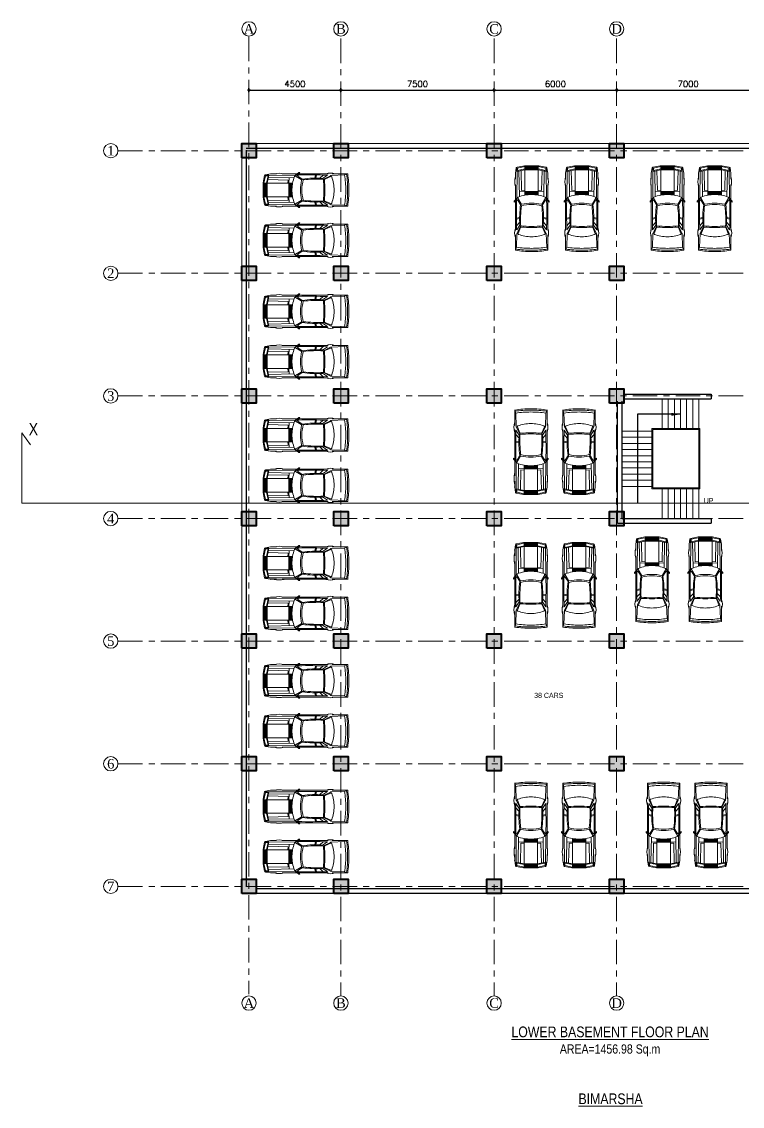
# Model space of a CAD drawing. Header units: millimetres. Extents: x 24487468 to 24959437, y -333213 to 842934.
# Drawn here: x 24705239 to 24740517, y -145770 to -92695 of the extents above; entities that cross this region are included whole.
import ezdxf
from ezdxf.enums import TextEntityAlignment as Align

# ---------------------------------------------------------------- set-up
doc = ezdxf.new("R2010")
doc.units = ezdxf.units.MM
doc.header["$MEASUREMENT"] = 0
doc.header["$PDMODE"] = 3
for name, pattern in [('ACAD_ISO10W100', [18.5, 12, -3, 0.5, -3]), ('BORDERX2', [3.5, 1, -0.5, 1, -0.5, 0, -0.5]), ('Centreline', [21, 12, -3, 3, -3])]:
    doc.linetypes.add(name, pattern=pattern)
doc.layers.get('0').update_dxf_attribs({"lineweight": 5})
for name, color, linetype, lineweight in [('A 0.13furniture', 30, 'Continuous', 0), ('A-DIM', 155, 'Continuous', 9), ('CENLINE', 220, 'ACAD_ISO10W100', 5), ('COLUMN', 12, 'Continuous', 40), ('DIM', 183, 'Continuous', 5), ('GRID', 205, 'BORDERX2', 5), ('HACTH', 8, 'Continuous', 0), ('p1 plan grid lck', 6, 'Continuous', 5), ('text', 7, 'Continuous', 15), ('Wall1', 37, 'Continuous', 30)]:
    doc.layers.add(name, color=color, linetype=linetype, lineweight=lineweight)
doc.layers.add('A-BTEXT', color=57, linetype='Continuous')
doc.styles.add('arial', font='times.ttf')
doc.styles.add('ATTR', font='romans.shx', dxfattribs={"width": 0.8, "height": 0.48})
doc.styles.add('ROMANS', font='romans__.ttf')
doc.dimstyles.new('DIM100', dxfattribs={"dimtxt": 300, "dimasz": 250, "dimexe": 100, "dimexo": 100, "dimgap": 150, "dimtad": 1, "dimdec": 0, "dimrnd": 5, "dimzin": 0, "dimdsep": 46, "dimtxsty": 'ROMANS', "dimblk": 'DOTSMALL', "dimcen": 0.09, "dimclrd": 256, "dimclre": 256, "dimclrt": 7, "dimadec": 0, "dimazin": 0, "dimtfac": 1, "dimtdec": 0, "dimtix": 1, "dimtofl": 0, "dimtmove": 1, "dimatfit": 3, "dimfxl": 100, "dimfxlon": 1, "dimtolj": 1, "dimtzin": 0, "dimarcsym": 0})

# ---------------------------------------------------------------- blocks, each defined once
blk = doc.blocks.new('column 350')
at = {"layer": 'COLUMN', "ltscale": 100}
h = blk.add_hatch(color=256, dxfattribs=at)
h.dxf.hatch_style = 1
h.paths.add_polyline_path([(1327.5, 1037.5), (627.5, 1037.5), (627.5, 337.5), (1327.5, 337.5)])
blk.add_lwpolyline([(627.5, 1037.5), (1327.5, 1037.5), (1327.5, 337.5), (627.5, 337.5)], close=True, dxfattribs=at)
blk = doc.blocks.new('_DotSmall')
at = {"color": 0, "linetype": 'ByBlock', "const_width": 0.5}
blk.add_lwpolyline([(-0.0625, 0, 1), (0.0625, 0, 1)], format="xyb", close=True, dxfattribs=at)
blk = doc.blocks.new('Sports Car B PV')
at = {"layer": 'A 0.13furniture', "linetype": 'Continuous'}
for p, q in [((-165.7, 31.7), (-159.6, 29.6)), ((-165.7, 31.7), (-135.5, 31.7)), ((-159.6, 29.6), (-133.6, 28.6)), ((-121, 21.6), (-132.6, 26.4)), ((-132, 28.2), (-118.1, 21.4)), ((-127.2, 31.7), (-70.3, 31.7)), ((-116.5, 22.8), (-125.9, 29.2)), ((-117.5, 29.4), (-110.8, 23.2)), ((-103.4, 23.4), (-104.7, 29.6)), ((-101.3, 23.4), (-102.7, 29.6)), ((-78.6, 20.1), (-67.7, 27.1)), ((-74.8, 20.7), (-63.7, 27.2)), ((-67.7, 27.1), (-71.6, 34.2)), ((-69.7, 34.2), (-71.6, 34.2)), ((-63.6, 29), (-69.7, 34.2)), ((-66.8, 31.7), (-37.1, 31.7)), ((-11.2, 28.5), (-63.6, 29)), ((-60.6, 23.9), (-10.4, 24.8)), ((-50.5, 13.2), (-51.2, 24.1)), ((-26.5, 31.7), (-15.2, 31.7)), ((-4.4, 30), (-14.4, 31.7)), ((-11.3, 29), (-8, 13.2)), ((-11.3, 29), (-3, 29)), ((-9.6, 27.7), (-6.5, 13.2)), ((-9.6, 27.7), (-4.6, 27.7)), ((-4.6, 27.7), (-1.5, 13.2)), ((0, 14.1), (-2.9, 28.5)), ((-57.4, 13.2), (-1.5, 13.2)), ((-56.1, 0), (-57.4, 13.2)), ((-57.4, -13.2), (-56.1, 0)), ((-50.5, 13.2), (-50.5, 0)), ((-50.5, -13.2), (-50.5, 0)), ((-48.8, 19.7), (-9.6, 20.6)), ((-48.2, 13.2), (-48.8, 19.7)), ((-8, 13.2), (-8, 0)), ((-8, -13.2), (-8, 0)), ((-6.5, 13.2), (-6.5, 0)), ((-6.5, 9.9), (-1.5, 9.9)), ((-6.5, 6.6), (-1.5, 6.6)), ((-6.5, 3.3), (-1.5, 3.3)), ((-6.5, -13.2), (-6.5, 0)), ((-6.5, 0), (-1.5, 0)), ((-4.8, 13.2), (-4.8, 0)), ((-4.8, -13.2), (-4.8, 0)), ((-3.1, 13.2), (-3.1, 0)), ((-3.1, -13.2), (-3.1, 0)), ((-1.5, 13.2), (-1.5, 0)), ((-1.5, -13.2), (-1.5, 0)), ((0, 0), (0, 13.7)), ((0, 0), (0, -13.7)), ((-78.6, -20.1), (-67.7, -27.1)), ((-74.8, -20.7), (-63.7, -27.2)), ((-57.4, -13.2), (-1.5, -13.2)), ((-50.5, -13.2), (-51.2, -24.1)), ((-48.2, -13.2), (-48.8, -19.7)), ((-48.8, -19.7), (-9.6, -20.6)), ((-11.3, -29), (-8, -13.2)), ((-9.6, -27.7), (-6.5, -13.2)), ((-6.5, -3.3), (-1.5, -3.3)), ((-6.5, -6.6), (-1.5, -6.6)), ((-6.5, -9.9), (-1.5, -9.9)), ((-4.6, -27.7), (-1.5, -13.2)), ((0, -14.1), (-2.9, -28.5)), ((-165.7, -31.7), (-159.6, -29.6)), ((-165.7, -31.7), (-135.5, -31.7)), ((-159.6, -29.6), (-133.6, -28.6)), ((-121, -21.6), (-132.6, -26.4)), ((-132, -28.2), (-118.1, -21.4)), ((-127.2, -31.7), (-70.3, -31.7)), ((-116.5, -22.8), (-125.9, -29.2)), ((-117.5, -29.4), (-110.8, -23.2)), ((-103.4, -23.4), (-104.7, -29.6)), ((-101.3, -23.4), (-102.7, -29.6)), ((-67.7, -27.1), (-71.6, -34.2)), ((-69.7, -34.2), (-71.6, -34.2)), ((-63.6, -29), (-69.7, -34.2)), ((-66.8, -31.7), (-37.1, -31.7)), ((-11.2, -28.5), (-63.6, -29)), ((-60.6, -23.9), (-10.4, -24.8)), ((-26.5, -31.7), (-15.2, -31.7)), ((-4.4, -30), (-14.4, -31.7)), ((-11.3, -29), (-3, -29)), ((-9.6, -27.7), (-4.6, -27.7))]:
    blk.add_line(p, q, dxfattribs=at)
for centre, radius, start, end in [((48.4, 0), 216.4, 171.5672, 180), ((86.5, 0), 251.9, 172.9338, 180), ((43, 0), 204.8, 171.6755, 180), ((-131.8, 8.1), 25.3, 69.2613, 110.7387), ((-66.4, 0), 72.7, 159.3311, 180), ((-133.2, 25.2), 1.32, 67.3717, 159.3311), ((-133.7, 24.5), 4.08, 63.9223, 87.6778), ((-90.5, -1320.7), 1350.4, 89.0862, 91.5015), ((-121.5, 20.3), 1.32, 356.018, 67.3717), ((138.5, 0), 257.4, 175.2345, 180), ((-107, -235.2), 256.8, 83.6568, 92.4781), ((-102.7, -159.4), 182.8, 81.7391, 94.3382), ((-63, 26), 1.38, 23.7677, 120.3986), ((-122, 0), 65.9, 11.5129, 23.7677), ((-31.3, -9.5), 42.4, 76.4679, 103.5321), ((-15.2, 27.1), 4.66, 80.4445, 90), ((-4.7, 28.2), 1.83, 11.0781, 80.4445), ((48.4, 0), 216.4, 180, 188.4328), ((86.5, 0), 251.9, 180, 187.0662), ((43, 0), 204.8, 180, 188.3245), ((-66.4, 0), 72.7, 180, 200.6689), ((170.7, 0), 291.6, 176.018, 180), ((170.7, 0), 291.6, 180, 183.982), ((138.5, 0), 257.4, 180, 184.7655), ((-150.2, 0), 74.3, 360, 15.6527), ((-74.1, 19.5), 1.38, 120.3986, 193.4983), ((-155.3, 0), 82.1, 360, 13.4983), ((-2.3, 13.7), 2.25, 360, 11.0781), ((-121.5, -20.3), 1.32, 292.6283, 3.982), ((-107, 235.2), 256.8, 267.5218, 276.3432), ((-150.2, 0), 74.3, 344.3473, 360), ((-74.1, -19.5), 1.38, 166.5017, 239.6014), ((-155.3, 0), 82.1, 346.5017, 360), ((-122, 0), 65.9, 336.2323, 348.4871), ((-2.3, -13.7), 2.25, 348.9219, 360), ((-131.8, -8.1), 25.3, 249.2613, 290.7387), ((-133.2, -25.2), 1.32, 200.6689, 292.6283), ((-133.7, -24.5), 4.08, 272.3222, 296.0777), ((-90.5, 1320.7), 1350.4, 268.4985, 270.9138), ((-102.7, 159.4), 182.8, 265.6618, 278.2609), ((-63, -26), 1.38, 239.6014, 336.2323), ((-31.3, 9.5), 42.4, 256.4679, 283.5321), ((-15.2, -27.1), 4.66, 270, 279.5555), ((-4.7, -28.2), 1.83, 279.5555, 348.9219)]:
    blk.add_arc(centre, radius, start, end, dxfattribs=at)
for points in [[(-67.7, 27.1), (-63.6, 29), (-71.6, 34.2), (-69.7, 34.2)], [(-57.4, -13.2), (-56.1, 0), (-50.5, -13.2), (-50.5, 13.2)], [(-56.1, 0), (-57.4, 13.2), (-50.5, 13.2)], [(-67.7, -27.1), (-63.6, -29), (-71.6, -34.2), (-69.7, -34.2)]]:
    blk.add_solid(points, dxfattribs=at)
at = {"layer": 'A 0.13furniture', "style": 'ATTR', "width": 0.8, "flags": 9}
blk.add_attdef('ESTCODE', (0, 0), '', height=0.0355, dxfattribs=at)
blk = doc.blocks.new('grid letter-flat-4-flat-1')
at = {"layer": 'GRID', "linetype": 'Continuous'}
blk.add_circle((0, 374.75), 281.25, dxfattribs=at)
blk = doc.blocks.new('SEC')
at = {"layer": 'HACTH', "ltscale": 100}
for points in [[(-25663, 0), (-60348, 0), (-60348, 3449), (-59923, 2854)], [(-34685, 0), (0, 0), (0, 3449), (-425, 2854)]]:
    blk.add_lwpolyline(points, dxfattribs=at)
at = {"layer": 'text', "linetype": 'Continuous', "ltscale": 30, "char_height": 600, "width": 21041.4, "attachment_point": 5, "style": 'arial'}
for s, insert in [('{\\fTechnic|b0|i0|c2|p2;X}', (-59774, 3623)), ("{\\fTechnic|b0|i0|c2|p2;X'}", (-606, 3623))]:
    blk.add_mtext(s, dxfattribs=dict(at, insert=insert))
blk = doc.blocks.new('*D198')
at = {"layer": 'Defpoints', "color": 0, "ltscale": 100, "transparency": 16777216}
for p in [(24720867, -96041), (24716367, -98658), (24720867, -98658)]:
    blk.add_point(p, dxfattribs=at)
at = {"layer": 'DIM', "lineweight": -2, "ltscale": 100, "transparency": 16777216}
for p, q in [((24716367, -96141), (24716367, -95941)), ((24716367, -96041), (24720867, -96041)), ((24720867, -96141), (24720867, -95941))]:
    blk.add_line(p, q, dxfattribs=at)
at = {"layer": 'DIM', "lineweight": -2, "ltscale": 100, "transparency": 16777216, "xscale": 250, "yscale": 250, "zscale": 250, "rotation": 180}
blk.add_blockref('_DotSmall', (24716367, -96041), dxfattribs=at)
at = {"layer": 'DIM', "lineweight": -2, "ltscale": 100, "transparency": 16777216, "xscale": 250, "yscale": 250, "zscale": 250}
blk.add_blockref('_DotSmall', (24720867, -96041), dxfattribs=at)
at = {"layer": 'DIM', "color": 7, "ltscale": 100, "transparency": 16777216, "insert": (24718617, -95740), "char_height": 300, "attachment_point": 5, "style": 'ROMANS'}
blk.add_mtext('\\A1;4500', dxfattribs=at)
blk = doc.blocks.new('*D199')
at = {"layer": 'Defpoints', "color": 0, "ltscale": 100, "transparency": 16777216}
for p in [(24728367, -96041), (24720867, -98658), (24728367, -98658)]:
    blk.add_point(p, dxfattribs=at)
at = {"layer": 'DIM', "lineweight": -2, "ltscale": 100, "transparency": 16777216}
for p, q in [((24720867, -96141), (24720867, -95941)), ((24720867, -96041), (24728367, -96041)), ((24728367, -96141), (24728367, -95941))]:
    blk.add_line(p, q, dxfattribs=at)
at = {"layer": 'DIM', "lineweight": -2, "ltscale": 100, "transparency": 16777216, "xscale": 250, "yscale": 250, "zscale": 250, "rotation": 180}
blk.add_blockref('_DotSmall', (24720867, -96041), dxfattribs=at)
at = {"layer": 'DIM', "lineweight": -2, "ltscale": 100, "transparency": 16777216, "xscale": 250, "yscale": 250, "zscale": 250}
blk.add_blockref('_DotSmall', (24728367, -96041), dxfattribs=at)
at = {"layer": 'DIM', "color": 7, "ltscale": 100, "transparency": 16777216, "insert": (24724617, -95740), "char_height": 300, "attachment_point": 5, "style": 'ROMANS'}
blk.add_mtext('\\A1;7500', dxfattribs=at)
blk = doc.blocks.new('*D200')
at = {"layer": 'Defpoints', "color": 0, "ltscale": 100, "transparency": 16777216}
for p in [(24734367, -96041), (24728367, -98658), (24734367, -98658)]:
    blk.add_point(p, dxfattribs=at)
at = {"layer": 'DIM', "lineweight": -2, "ltscale": 100, "transparency": 16777216}
for p, q in [((24728367, -96141), (24728367, -95941)), ((24728367, -96041), (24734367, -96041)), ((24734367, -96141), (24734367, -95941))]:
    blk.add_line(p, q, dxfattribs=at)
at = {"layer": 'DIM', "lineweight": -2, "ltscale": 100, "transparency": 16777216, "xscale": 250, "yscale": 250, "zscale": 250, "rotation": 180}
blk.add_blockref('_DotSmall', (24728367, -96041), dxfattribs=at)
at = {"layer": 'DIM', "lineweight": -2, "ltscale": 100, "transparency": 16777216, "xscale": 250, "yscale": 250, "zscale": 250}
blk.add_blockref('_DotSmall', (24734367, -96041), dxfattribs=at)
at = {"layer": 'DIM', "color": 7, "ltscale": 100, "transparency": 16777216, "insert": (24731367, -95740), "char_height": 300, "attachment_point": 5, "style": 'ROMANS'}
blk.add_mtext('\\A1;6000', dxfattribs=at)
blk = doc.blocks.new('*D201')
at = {"layer": 'Defpoints', "color": 0, "ltscale": 100, "transparency": 16777216}
for p in [(24741367, -96041), (24734367, -98658), (24741367, -98658)]:
    blk.add_point(p, dxfattribs=at)
at = {"layer": 'DIM', "lineweight": -2, "ltscale": 100, "transparency": 16777216}
for p, q in [((24734367, -96141), (24734367, -95941)), ((24734367, -96041), (24741367, -96041)), ((24741367, -96141), (24741367, -95941))]:
    blk.add_line(p, q, dxfattribs=at)
at = {"layer": 'DIM', "lineweight": -2, "ltscale": 100, "transparency": 16777216, "xscale": 250, "yscale": 250, "zscale": 250, "rotation": 180}
blk.add_blockref('_DotSmall', (24734367, -96041), dxfattribs=at)
at = {"layer": 'DIM', "lineweight": -2, "ltscale": 100, "transparency": 16777216, "xscale": 250, "yscale": 250, "zscale": 250}
blk.add_blockref('_DotSmall', (24741367, -96041), dxfattribs=at)
at = {"layer": 'DIM', "color": 7, "ltscale": 100, "transparency": 16777216, "insert": (24737867, -95740), "char_height": 300, "attachment_point": 5, "style": 'ROMANS'}
blk.add_mtext('\\A1;7000', dxfattribs=at)

msp = doc.modelspace()

# ---------------------------------------------------------------- linework, layer by layer
at = {"ltscale": 100}
msp.add_lwpolyline([(24716015.7, -98657.8), (24755715.7, -98657.8), (24755715.7, -135357.8), (24716015.7, -135357.8)], close=True, dxfattribs=at)
at = {"layer": 'A-DIM', "ltscale": 100}
for p, q in [((24736591.2, -112657.8), (24736591.2, -111157.8)), ((24736891.2, -112657.8), (24736891.2, -111157.8)), ((24737191.2, -112657.8), (24737191.2, -111157.8)), ((24737491.2, -112657.8), (24737491.2, -111157.8)), ((24737791.2, -112657.8), (24737791.2, -111157.8)), ((24738091.2, -112657.8), (24738091.2, -111157.8)), ((24738391.2, -112657.8), (24738391.2, -111157.8)), ((24736141.2, -112732.8), (24734641.2, -112732.8)), ((24736141.2, -113032.8), (24734641.2, -113032.8)), ((24736141.2, -112657.8), (24738391.2, -112657.8)), ((24736141.2, -113332.8), (24734641.2, -113332.8)), ((24736141.2, -113632.8), (24734641.2, -113632.8)), ((24736141.2, -113932.8), (24734641.2, -113932.8)), ((24736141.2, -114232.8), (24734641.2, -114232.8)), ((24736141.2, -114532.8), (24734641.2, -114532.8)), ((24736141.2, -114832.8), (24734641.2, -114832.8)), ((24736141.2, -115132.8), (24734641.2, -115132.8)), ((24736141.2, -115432.8), (24734641.2, -115432.8)), ((24736591.2, -115507.8), (24736591.2, -117007.8)), ((24736891.2, -115507.8), (24736891.2, -117007.8)), ((24737191.2, -115507.8), (24737191.2, -117007.8)), ((24737491.2, -115507.8), (24737491.2, -117007.8)), ((24737791.2, -115507.8), (24737791.2, -117007.8)), ((24738091.2, -115507.8), (24738091.2, -117007.8)), ((24738391.2, -115507.8), (24738391.2, -117007.8)), ((24735391.2, -116263.3), (24738641.9, -116263.3))]:
    msp.add_line(p, q, dxfattribs=at)
for points in [[(24738441.2, -115557.8), (24736091.2, -115557.8), (24736091.2, -112607.8), (24738441.2, -112607.8)], [(24738391.2, -115507.8), (24736141.2, -115507.8), (24736141.2, -112657.8), (24738391.2, -112657.8)]]:
    msp.add_lwpolyline(points, close=True, dxfattribs=at)
at = {"layer": 'p1 plan grid lck', "linetype": 'Centreline', "ltscale": 100}
for p, q in [((24716366.2, -93432.4), (24716366.2, -140279.4)), ((24720866.2, -93517.3), (24720866.2, -140364.4)), ((24728366.2, -93517.3), (24728366.2, -140364.4)), ((24734366.2, -93517.3), (24734366.2, -140364.4)), ((24709955.9, -99007.8), (24762145.6, -99007.8)), ((24709955.9, -105007.8), (24762145.6, -105007.8)), ((24709954.8, -111007.8), (24762144.6, -111007.8)), ((24709954.3, -117007.8), (24762144, -117007.8)), ((24709955.9, -123007.8), (24762145.6, -123007.8)), ((24709955.9, -129007.8), (24762144, -129007.8)), ((24709955.9, -135007.8), (24762144, -135007.8))]:
    msp.add_line(p, q, dxfattribs=at)
at = {"layer": 'Wall1', "ltscale": 100}
for p, q in [((24716221.7, -98887.8), (24755741.7, -98887.8)), ((24716243.6, -135027.8), (24716246.7, -98987.8)), ((24734740.7, -110927.8), (24738990.1, -110927.8)), ((24738990.1, -110927.8), (24738990.1, -111157.8)), ((24734411.2, -117237.8), (24734411.2, -111257.8)), ((24734641.2, -117007.8), (24734641.2, -111257.8)), ((24734740.7, -111157.8), (24738990.1, -111157.8)), ((24734411.2, -117237.8), (24738990.1, -117237.8)), ((24734641.2, -117007.8), (24738990.1, -117007.8)), ((24738990.1, -117007.8), (24738990.1, -117237.8)), ((24755014.6, -135127.8), (24716715.1, -135127.8)), ((24727988.6, -135257.8), (24727988.6, -135027.8)), ((24755014.6, -135357.8), (24716715.1, -135357.8))]:
    msp.add_line(p, q, dxfattribs=at)

# ---------------------------------------------------------------- block references
at = {"layer": 'A 0.13furniture', "yscale": 24.99988079127888, "zscale": 24.99988079127888}
for p, xscale, rotation in [((24730201.1, -99740.5), -24.99988079127888, 270.0000000000019), ((24732658.8, -99740.5), -24.99988079127888, 270.0000000000019), ((24736855.6, -99740.5), -24.99988079127888, 270.0000000000019), ((24739166.8, -99740.5), -24.99988079127888, 270.0000000000019), ((24730165.7, -115838.8), 24.99988079127888, 269.9999999999981), ((24732526, -115838.8), 24.99988079127888, 269.9999999999981), ((24730165.7, -118176.9), -24.99988079127888, 270.0000000000019), ((24732526, -118176.9), -24.99988079127888, 270.0000000000019), ((24736095.1, -117909), -24.99988079127888, 270.0000000000014), ((24738706.3, -117909), -24.99988079127888, 270.0000000000014), ((24730165.7, -134106.1), 24.99988079127888, 269.9999999999981), ((24732526, -134106.1), 24.99988079127888, 269.9999999999981), ((24736667, -134106.1), 24.99988079127888, 269.9999999999981), ((24738978.2, -134106.1), 24.99988079127888, 269.9999999999981)]:
    msp.add_blockref('Sports Car B PV', p, dxfattribs=dict(at, xscale=xscale, rotation=rotation))
at = {"layer": 'A 0.13furniture', "xscale": -24.99988079127888, "yscale": 24.99988079127888, "zscale": 24.99988079127888}
for p in [(24717058.1, -100934.4), (24717058.1, -103392.1), (24717058.1, -106873.4), (24717058.1, -109331.2), (24717058.1, -112924.4), (24717058.1, -115382.2), (24717058.1, -119189.9), (24717058.1, -121647.7), (24717058.1, -124948.4), (24717058.1, -127406.2), (24717058.1, -131099.9), (24717058.1, -133557.7)]:
    msp.add_blockref('Sports Car B PV', p, dxfattribs=at)
at = {"layer": 'CENLINE'}
ref = msp.add_blockref('grid letter-flat-4-flat-1', (24716365.1, -93515.2), dxfattribs=dict(at, xscale=1.25, yscale=1.25, zscale=25.4))
ref.add_attrib('GRID_LETTER', 'A', dxfattribs={"layer": 'A-BTEXT', "linetype": 'Continuous', "height": 468.7, "style": 'arial'}).set_placement((24716365.1, -93046.4), align=Align.MIDDLE_CENTER)
ref = msp.add_blockref('grid letter-flat-4-flat-1', (24716365.7, -93515.2), dxfattribs=dict(at, xscale=1.25, yscale=1.25, zscale=25.4))
ref.add_attrib('GRID_LETTER', 'A', dxfattribs={"layer": 'A-BTEXT', "linetype": 'Continuous', "height": 468.7, "style": 'arial'}).set_placement((24716365.7, -93046.4), align=Align.MIDDLE_CENTER)
ref = msp.add_blockref('grid letter-flat-4-flat-1', (24720866.2, -93514.6), dxfattribs=dict(at, xscale=1.25, yscale=1.25, zscale=25.4))
ref.add_attrib('GRID_LETTER', 'B', dxfattribs={"layer": 'A-BTEXT', "linetype": 'Continuous', "height": 468.7, "style": 'arial'}).set_placement((24720866.2, -93045.8), align=Align.MIDDLE_CENTER)
ref = msp.add_blockref('grid letter-flat-4-flat-1', (24720866.2, -93514.6), dxfattribs=dict(at, xscale=1.25, yscale=1.25, zscale=25.4))
ref.add_attrib('GRID_LETTER', 'B', dxfattribs={"layer": 'A-BTEXT', "linetype": 'Continuous', "height": 468.7, "style": 'arial'}).set_placement((24720866.2, -93045.8), align=Align.MIDDLE_CENTER)
ref = msp.add_blockref('grid letter-flat-4-flat-1', (24720866.2, -93514.6), dxfattribs=dict(at, xscale=1.25, yscale=1.25, zscale=25.4))
ref.add_attrib('GRID_LETTER', 'B', dxfattribs={"layer": 'A-BTEXT', "linetype": 'Continuous', "height": 468.7, "style": 'arial'}).set_placement((24720866.2, -93045.8), align=Align.MIDDLE_CENTER)
ref = msp.add_blockref('grid letter-flat-4-flat-1', (24720866.2, -93514.6), dxfattribs=dict(at, xscale=1.25, yscale=1.25, zscale=25.4))
ref.add_attrib('GRID_LETTER', 'B', dxfattribs={"layer": 'A-BTEXT', "linetype": 'Continuous', "height": 468.7, "style": 'arial'}).set_placement((24720866.2, -93045.8), align=Align.MIDDLE_CENTER)
ref = msp.add_blockref('grid letter-flat-4-flat-1', (24728366.2, -93514.6), dxfattribs=dict(at, xscale=1.25, yscale=1.25, zscale=25.4))
ref.add_attrib('GRID_LETTER', 'C', dxfattribs={"layer": 'A-BTEXT', "linetype": 'Continuous', "height": 468.7, "style": 'arial'}).set_placement((24728366.2, -93045.8), align=Align.MIDDLE_CENTER)
ref = msp.add_blockref('grid letter-flat-4-flat-1', (24728366.2, -93514.6), dxfattribs=dict(at, xscale=1.25, yscale=1.25, zscale=25.4))
ref.add_attrib('GRID_LETTER', 'C', dxfattribs={"layer": 'A-BTEXT', "linetype": 'Continuous', "height": 468.7, "style": 'arial'}).set_placement((24728366.2, -93045.8), align=Align.MIDDLE_CENTER)
ref = msp.add_blockref('grid letter-flat-4-flat-1', (24728366.2, -93514.6), dxfattribs=dict(at, xscale=1.25, yscale=1.25, zscale=25.4))
ref.add_attrib('GRID_LETTER', 'C', dxfattribs={"layer": 'A-BTEXT', "linetype": 'Continuous', "height": 468.7, "style": 'arial'}).set_placement((24728366.2, -93045.8), align=Align.MIDDLE_CENTER)
ref = msp.add_blockref('grid letter-flat-4-flat-1', (24728366.2, -93514.6), dxfattribs=dict(at, xscale=1.25, yscale=1.25, zscale=25.4))
ref.add_attrib('GRID_LETTER', 'C', dxfattribs={"layer": 'A-BTEXT', "linetype": 'Continuous', "height": 468.7, "style": 'arial'}).set_placement((24728366.2, -93045.8), align=Align.MIDDLE_CENTER)
ref = msp.add_blockref('grid letter-flat-4-flat-1', (24728366.2, -93514.6), dxfattribs=dict(at, xscale=1.25, yscale=1.25, zscale=25.4))
ref.add_attrib('GRID_LETTER', 'C', dxfattribs={"layer": 'A-BTEXT', "linetype": 'Continuous', "height": 468.7, "style": 'arial'}).set_placement((24728366.2, -93045.8), align=Align.MIDDLE_CENTER)
ref = msp.add_blockref('grid letter-flat-4-flat-1', (24728366.2, -93514.6), dxfattribs=dict(at, xscale=1.25, yscale=1.25, zscale=25.4))
ref.add_attrib('GRID_LETTER', 'C', dxfattribs={"layer": 'A-BTEXT', "linetype": 'Continuous', "height": 468.7, "style": 'arial'}).set_placement((24728366.2, -93045.8), align=Align.MIDDLE_CENTER)
ref = msp.add_blockref('grid letter-flat-4-flat-1', (24734365.1, -93517), dxfattribs=dict(at, xscale=1.25, yscale=1.25, zscale=25.4))
ref.add_attrib('GRID_LETTER', 'D', dxfattribs={"layer": 'A-BTEXT', "linetype": 'Continuous', "height": 468.7, "style": 'arial'}).set_placement((24734365.1, -93048.3), align=Align.MIDDLE_CENTER)
ref = msp.add_blockref('grid letter-flat-4-flat-1', (24734366.2, -93514.6), dxfattribs=dict(at, xscale=1.25, yscale=1.25, zscale=25.4))
ref.add_attrib('GRID_LETTER', 'D', dxfattribs={"layer": 'A-BTEXT', "linetype": 'Continuous', "height": 468.7, "style": 'arial'}).set_placement((24734366.2, -93045.8), align=Align.MIDDLE_CENTER)
ref = msp.add_blockref('grid letter-flat-4-flat-1', (24734366.2, -93514.6), dxfattribs=dict(at, xscale=1.25, yscale=1.25, zscale=25.4))
ref.add_attrib('GRID_LETTER', 'D', dxfattribs={"layer": 'A-BTEXT', "linetype": 'Continuous', "height": 468.7, "style": 'arial'}).set_placement((24734366.2, -93045.8), align=Align.MIDDLE_CENTER)
ref = msp.add_blockref('grid letter-flat-4-flat-1', (24734366.2, -93514.6), dxfattribs=dict(at, xscale=1.25, yscale=1.25, zscale=25.4))
ref.add_attrib('GRID_LETTER', 'D', dxfattribs={"layer": 'A-BTEXT', "linetype": 'Continuous', "height": 468.7, "style": 'arial'}).set_placement((24734366.2, -93045.8), align=Align.MIDDLE_CENTER)
ref = msp.add_blockref('grid letter-flat-4-flat-1', (24734366.2, -93514.6), dxfattribs=dict(at, xscale=1.25, yscale=1.25, zscale=25.4))
ref.add_attrib('GRID_LETTER', 'D', dxfattribs={"layer": 'A-BTEXT', "linetype": 'Continuous', "height": 468.7, "style": 'arial'}).set_placement((24734366.2, -93045.8), align=Align.MIDDLE_CENTER)
ref = msp.add_blockref('grid letter-flat-4-flat-1', (24709601.4, -99476), dxfattribs=dict(at, xscale=1.25, yscale=1.25, zscale=25.4))
ref.add_attrib('GRID_LETTER', '1', dxfattribs={"layer": 'A-BTEXT', "linetype": 'Continuous', "height": 468.7, "style": 'arial'}).set_placement((24709601.4, -99007.2), align=Align.MIDDLE_CENTER)
ref = msp.add_blockref('grid letter-flat-4-flat-1', (24709601.4, -105476), dxfattribs=dict(at, xscale=1.25, yscale=1.25, zscale=25.4))
ref.add_attrib('GRID_LETTER', '2', dxfattribs={"layer": 'A-BTEXT', "linetype": 'Continuous', "height": 468.7, "style": 'arial'}).set_placement((24709601.4, -105007.2), align=Align.MIDDLE_CENTER)
ref = msp.add_blockref('grid letter-flat-4-flat-1', (24709600.3, -111476), dxfattribs=dict(at, xscale=1.25, yscale=1.25, zscale=25.4))
ref.add_attrib('GRID_LETTER', '3', dxfattribs={"layer": 'A-BTEXT', "linetype": 'Continuous', "height": 468.7, "style": 'arial'}).set_placement((24709600.3, -111007.2), align=Align.MIDDLE_CENTER)
ref = msp.add_blockref('grid letter-flat-4-flat-1', (24709599.8, -117476), dxfattribs=dict(at, xscale=1.25, yscale=1.25, zscale=25.4))
ref.add_attrib('GRID_LETTER', '4', dxfattribs={"layer": 'A-BTEXT', "linetype": 'Continuous', "height": 468.7, "style": 'arial'}).set_placement((24709599.8, -117007.2), align=Align.MIDDLE_CENTER)
ref = msp.add_blockref('grid letter-flat-4-flat-1', (24709601.4, -123476), dxfattribs=dict(at, xscale=1.25, yscale=1.25, zscale=25.4))
ref.add_attrib('GRID_LETTER', '5', dxfattribs={"layer": 'A-BTEXT', "linetype": 'Continuous', "height": 468.7, "style": 'arial'}).set_placement((24709601.4, -123007.2), align=Align.MIDDLE_CENTER)
ref = msp.add_blockref('grid letter-flat-4-flat-1', (24709599.8, -129476), dxfattribs=dict(at, xscale=1.25, yscale=1.25, zscale=25.4))
ref.add_attrib('GRID_LETTER', '6', dxfattribs={"layer": 'A-BTEXT', "linetype": 'Continuous', "height": 468.7, "style": 'arial'}).set_placement((24709599.8, -129007.2), align=Align.MIDDLE_CENTER)
ref = msp.add_blockref('grid letter-flat-4-flat-1', (24709599.8, -135476), dxfattribs=dict(at, xscale=1.25, yscale=1.25, zscale=25.4))
ref.add_attrib('GRID_LETTER', '7', dxfattribs={"layer": 'A-BTEXT', "linetype": 'Continuous', "height": 468.7, "style": 'arial'}).set_placement((24709599.8, -135007.2), align=Align.MIDDLE_CENTER)
ref = msp.add_blockref('grid letter-flat-4-flat-1', (24716365.1, -141187.9), dxfattribs=dict(at, xscale=1.25, yscale=1.25, zscale=25.4))
ref.add_attrib('GRID_LETTER', 'A', dxfattribs={"layer": 'A-BTEXT', "linetype": 'Continuous', "height": 468.7, "style": 'arial'}).set_placement((24716365.1, -140719.1), align=Align.MIDDLE_CENTER)
ref = msp.add_blockref('grid letter-flat-4-flat-1', (24720866.2, -141187.3), dxfattribs=dict(at, xscale=1.25, yscale=1.25, zscale=25.4))
ref.add_attrib('GRID_LETTER', 'B', dxfattribs={"layer": 'A-BTEXT', "linetype": 'Continuous', "height": 468.7, "style": 'arial'}).set_placement((24720866.2, -140718.5), align=Align.MIDDLE_CENTER)
ref = msp.add_blockref('grid letter-flat-4-flat-1', (24728366.2, -141187.3), dxfattribs=dict(at, xscale=1.25, yscale=1.25, zscale=25.4))
ref.add_attrib('GRID_LETTER', 'C', dxfattribs={"layer": 'A-BTEXT', "linetype": 'Continuous', "height": 468.7, "style": 'arial'}).set_placement((24728366.2, -140718.5), align=Align.MIDDLE_CENTER)
ref = msp.add_blockref('grid letter-flat-4-flat-1', (24734366.2, -141187.3), dxfattribs=dict(at, xscale=1.25, yscale=1.25, zscale=25.4))
ref.add_attrib('GRID_LETTER', 'D', dxfattribs={"layer": 'A-BTEXT', "linetype": 'Continuous', "height": 468.7, "style": 'arial'}).set_placement((24734366.2, -140718.5), align=Align.MIDDLE_CENTER)
at = {"layer": 'COLUMN', "rotation": 89.99999999994951}
for p in [(24717054.2, -99985.3), (24721554.2, -99985.3), (24729054.2, -99985.3), (24735054.2, -99985.3), (24717053.7, -105985.3), (24721553.7, -105985.3), (24729053.7, -105985.3), (24735053.7, -105985.3), (24717053.2, -111985.3), (24721553.2, -111985.3), (24729053.2, -111985.3), (24735053.2, -111985.3), (24717052.6, -117985.3), (24721552.6, -117985.3), (24729052.6, -117985.3), (24735052.6, -117985.3), (24717052.6, -123985.3), (24721552.6, -123985.3), (24729052.1, -123985.3), (24735052.1, -123985.3), (24717052.6, -129985.3), (24721552.6, -129985.3), (24729051.6, -129985.3), (24735051.6, -129985.3), (24717052.6, -135985.3), (24721552.6, -135985.3), (24729051.1, -135985.3), (24735051.1, -135985.3)]:
    msp.add_blockref('column 350', p, dxfattribs=at)
at = {"layer": 'HACTH'}
msp.add_blockref('SEC', (24765586.3, -116257.8), dxfattribs=at)

# ---------------------------------------------------------------- texts
at = {"layer": 'text', "char_height": 250, "attachment_point": 5, "style": 'arial'}
for s, insert, width in [('{\\fTechnic|b0|i0|c2|p2;UP}', (24738865.8, -116134.9), 447.771), ('{\\fTechnic|b0|i0|c2|p2;38 CARS}', (24731042.2, -125663.2), 4953.123)]:
    msp.add_mtext(s, dxfattribs=dict(at, insert=insert, width=width))
at = {"layer": 'text', "linetype": 'Continuous', "ltscale": 30, "insert": (24734042.8, -142596.4), "char_height": 450, "width": 21041.396, "attachment_point": 5, "style": 'arial'}
msp.add_mtext('{\\fTechnic|b0|i0|c2|p2;\\H1.1667x;\\LLOWER BASEMENT FLOOR PLAN\\P\\H0.85712x;\\lAREA=1456.98 Sq.m}', dxfattribs=at)
at = {"layer": 'text', "color": 2, "linetype": 'Continuous', "ltscale": 30, "insert": (24734067, -145406.5), "char_height": 450, "width": 6301.716, "attachment_point": 5, "style": 'arial'}
msp.add_mtext('{\\fTechnic|b0|i0|c2|p2;\\H1.1667x;\\LBIMARSHA}', dxfattribs=at)

# ---------------------------------------------------------------- dimensions: what is measured, and where the dimension line sits
at = {"layer": 'DIM', "ltscale": 100}
for base, p1, p2, picture, middle in [((24720867.3, -96041.4), (24716367.3, -98657.9), (24720867.3, -98657.9), '*D198', (24718617.3, -95740)), ((24728367.3, -96041.4), (24720867.3, -98657.9), (24728367.3, -98657.9), '*D199', (24724617.3, -95740)), ((24734367.3, -96041.4), (24728367.3, -98657.9), (24734367.3, -98657.9), '*D200', (24731367.3, -95740)), ((24741367.3, -96041.4), (24734367.3, -98657.9), (24741367.3, -98657.9), '*D201', (24737867.3, -95740))]:
    dim = msp.add_linear_dim(base=base, p1=p1, p2=p2, dimstyle='DIM100', dxfattribs=at)
    dim.commit()
    dim.dimension.update_dxf_attribs({"geometry": picture, "text_midpoint": middle})

# ---------------------------------------------------------------- leaders
at = {"layer": 'A-DIM', "ltscale": 100}
msp.add_leader([(24737491.2, -111907.8), (24735391.2, -111907.8), (24735391.2, -116263.3)], dimstyle='DIM100', override={"dimasz": 450, "dimgap": 150, "dimtad": 0, "dimfxl": 300}, dxfattribs=at)

doc.saveas('drawing.dxf')
